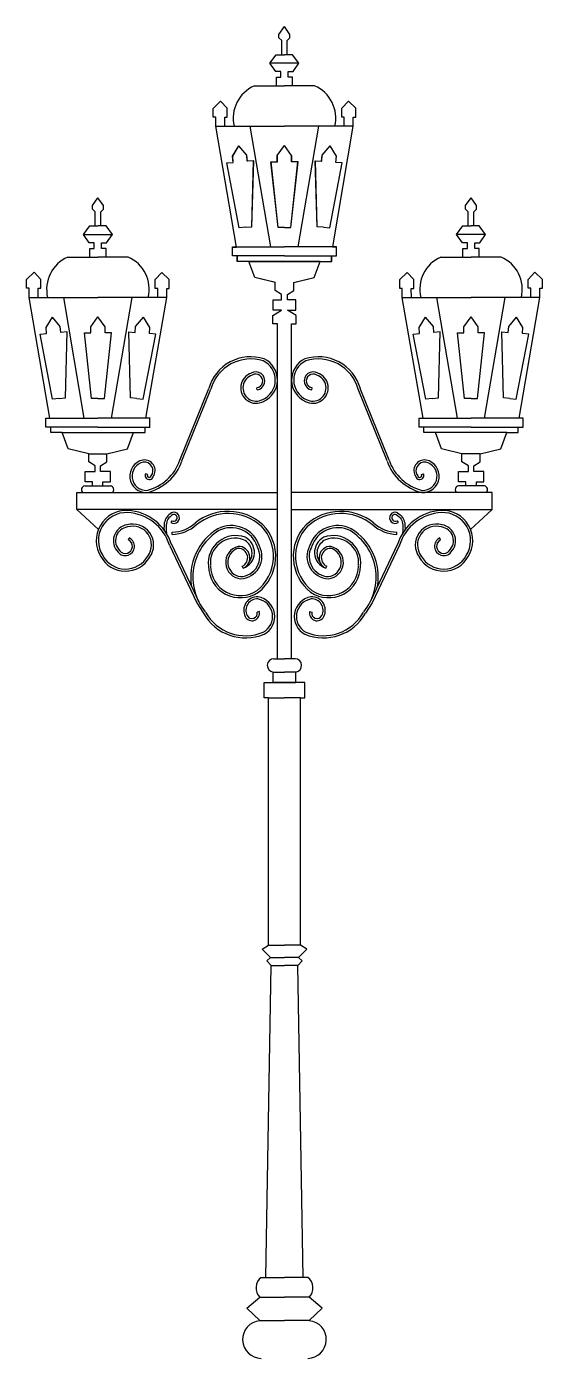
# Model space of a CAD drawing. Header units: millimetres. Extents: x 1931 to 30327, y -2374 to 17555.
# Drawn here: x 18249 to 19451, y 14453 to 17555 of the extents above; entities that cross this region are included whole.
import ezdxf

# ---------------------------------------------------------------- set-up
doc = ezdxf.new("R2010")
doc.units = ezdxf.units.MM

msp = doc.modelspace()

# ---------------------------------------------------------------- linework, layer by layer
at = {"color": 4, "linetype": 'ByBlock', "lineweight": -2}
for p, q in [((18837, 17537.2), (18849.8, 17555.2)), ((18837, 17529), (18837, 17537.2)), ((18843.4, 17523.1), (18837, 17529)), ((18862.7, 17537.2), (18849.8, 17555.2)), ((18856.2, 17523.1), (18862.7, 17529.1)), ((18862.7, 17529.1), (18862.7, 17537.2)), ((18843.5, 17509.5), (18843.4, 17523.1)), ((18843.5, 17489.8), (18843.5, 17509.5)), ((18856.2, 17509.5), (18856.2, 17523.1)), ((18856.2, 17489.8), (18856.2, 17509.5)), ((18816, 17469.8), (18830.8, 17489.8)), ((18829.7, 17450.9), (18816, 17469.8)), ((18883.7, 17469.8), (18816, 17469.8)), ((18830.8, 17489.8), (18849.7, 17489.8)), ((18868.9, 17489.8), (18849.9, 17489.8)), ((18883.7, 17469.8), (18868.9, 17489.8)), ((18870, 17450.9), (18883.7, 17469.8)), ((18841.3, 17450.9), (18829.7, 17450.9)), ((18831, 17417.4), (18831, 17437.1)), ((18831, 17437.1), (18841.4, 17437.1)), ((18841.4, 17437.1), (18841.3, 17450.9)), ((18858.4, 17437.1), (18858.4, 17450.9)), ((18858.4, 17450.9), (18870, 17450.9)), ((18868.7, 17437.1), (18858.4, 17437.1)), ((18868.7, 17417.4), (18868.7, 17437.1)), ((18779.7, 17417.3), (18849.8, 17417.4)), ((18920, 17417.4), (18849.9, 17417.4)), ((18701.1, 17381.7), (18683.8, 17364.8)), ((18716.6, 17364.9), (18701.1, 17381.7)), ((18983.2, 17365), (18998.7, 17381.8)), ((18998.7, 17381.8), (19016, 17365)), ((18683.8, 17344.4), (18683.8, 17364.8)), ((18689.7, 17344.4), (18683.8, 17344.4)), ((18689.7, 17323), (18689.7, 17344.4)), ((18710.7, 17323), (18710.7, 17344.4)), ((18710.7, 17344.4), (18716.6, 17344.4)), ((18716.6, 17344.4), (18716.6, 17364.9)), ((18983.2, 17344.6), (18983.2, 17365)), ((18989.1, 17344.6), (18983.2, 17344.6)), ((18989.1, 17323.1), (18989.1, 17344.6)), ((19010.1, 17323.1), (19010.1, 17344.6)), ((19010.1, 17344.6), (19016, 17344.6)), ((19016, 17344.6), (19016, 17365)), ((18689.7, 17323), (18849.9, 17323.1)), ((18738, 17041.7), (18689.7, 17323)), ((18818, 17041.9), (18770, 17323.1)), ((19010.1, 17323.1), (18849.9, 17323.1)), ((18881.6, 17041.9), (18929.6, 17323.1)), ((18962.2, 17041.9), (19010.1, 17323.1)), ((18728.9, 17253.3), (18743.6, 17277.6)), ((18730.1, 17239), (18728.9, 17253.3)), ((18729.2, 17253.3), (18743.9, 17277.6)), ((18730.3, 17239), (18729.2, 17253.3)), ((18762.1, 17256), (18743.6, 17277.6)), ((18762.3, 17256), (18743.9, 17277.6)), ((18763.2, 17241.7), (18762.1, 17256)), ((18763.5, 17241.7), (18762.3, 17256)), ((18833.2, 17254.9), (18849.8, 17277.9)), ((18833.2, 17240.6), (18833.2, 17254.9)), ((18833.4, 17240.6), (18833.4, 17254.9)), ((18866.4, 17254.9), (18849.8, 17277.9)), ((18866.4, 17240.6), (18866.4, 17254.9)), ((18866.7, 17240.6), (18866.7, 17254.9)), ((18936.4, 17241.7), (18937.5, 17256)), ((18936.6, 17241.7), (18937.8, 17256)), ((18937.5, 17256), (18956, 17277.6)), ((18937.8, 17256), (18956.2, 17277.6)), ((18970.7, 17253.3), (18956, 17277.6)), ((18970.9, 17253.3), (18956.2, 17277.6)), ((18969.5, 17239), (18970.7, 17253.3)), ((18969.8, 17239), (18970.9, 17253.3)), ((18715.4, 17237.8), (18730.1, 17239)), ((18744.2, 17086.7), (18715.4, 17237.8)), ((18715.6, 17237.8), (18730.3, 17239)), ((18744.5, 17086.7), (18715.6, 17237.8)), ((18778, 17242.9), (18763.2, 17241.7)), ((18778.2, 17242.9), (18763.5, 17241.7)), ((18773.9, 17089.1), (18778, 17242.9)), ((18774.1, 17089.1), (18778.2, 17242.9)), ((18834.9, 17087.6), (18818.4, 17240.6)), ((18818.4, 17240.6), (18833.2, 17240.6)), ((18835.2, 17087.6), (18818.6, 17240.6)), ((18818.6, 17240.6), (18833.4, 17240.6)), ((18864.7, 17087.6), (18881.2, 17240.6)), ((18864.9, 17087.6), (18881.5, 17240.6)), ((18881.2, 17240.6), (18866.4, 17240.6)), ((18881.5, 17240.6), (18866.7, 17240.6)), ((18925.7, 17089.1), (18921.6, 17242.9)), ((18921.6, 17242.9), (18936.4, 17241.7)), ((18926, 17089.1), (18921.9, 17242.9)), ((18921.9, 17242.9), (18936.6, 17241.7)), ((18955.4, 17086.7), (18984.3, 17237.8)), ((18955.6, 17086.7), (18984.5, 17237.8)), ((18984.3, 17237.8), (18969.5, 17239)), ((18984.5, 17237.8), (18969.8, 17239)), ((18402.6, 17138.2), (18415.4, 17156.2)), ((18428.2, 17138.2), (18415.4, 17156.2)), ((19271.6, 17138.2), (19284.4, 17156.2)), ((19297.3, 17138.2), (19284.4, 17156.2)), ((18402.6, 17130.1), (18402.6, 17138.2)), ((18409, 17124.1), (18402.6, 17130.1)), ((18421.8, 17124.1), (18428.2, 17130.1)), ((18428.2, 17130.1), (18428.2, 17138.2)), ((19271.6, 17130.1), (19271.6, 17138.2)), ((19278.1, 17124.1), (19271.6, 17130.1)), ((19290.8, 17124.1), (19297.3, 17130.1)), ((19297.3, 17130.1), (19297.3, 17138.2)), ((18409, 17110.5), (18409, 17124.1)), ((18409, 17090.8), (18409, 17110.5)), ((18421.7, 17090.8), (18421.8, 17110.5)), ((18421.8, 17110.5), (18421.8, 17124.1)), ((19278.1, 17110.5), (19278.1, 17124.1)), ((19278.1, 17090.8), (19278.1, 17110.5)), ((19290.8, 17110.5), (19290.8, 17124.1)), ((19290.8, 17090.8), (19290.8, 17110.5)), ((18381.5, 17070.8), (18396.4, 17090.8)), ((18395.2, 17051.9), (18381.5, 17070.8)), ((18381.5, 17070.8), (18449.2, 17070.8)), ((18396.4, 17090.8), (18415.3, 17090.8)), ((18434.4, 17090.8), (18415.5, 17090.8)), ((18449.2, 17070.8), (18434.4, 17090.8)), ((18435.5, 17051.9), (18449.2, 17070.8)), ((18759, 17087.9), (18744.2, 17086.7)), ((18759.3, 17087.9), (18744.5, 17086.7)), ((18759, 17087.9), (18773.9, 17089.1)), ((18759.3, 17087.9), (18774.1, 17089.1)), ((18849.8, 17087.6), (18834.9, 17087.6)), ((18850, 17087.6), (18835.2, 17087.6)), ((18849.8, 17087.6), (18864.7, 17087.6)), ((18850, 17087.6), (18864.9, 17087.6)), ((18940.6, 17087.9), (18925.7, 17089.1)), ((18940.8, 17087.9), (18926, 17089.1)), ((18940.6, 17087.9), (18955.4, 17086.7)), ((18940.8, 17087.9), (18955.6, 17086.7)), ((19250.6, 17070.8), (19265.4, 17090.8)), ((19264.4, 17051.9), (19250.6, 17070.8)), ((19318.3, 17070.8), (19250.7, 17070.8)), ((19265.4, 17090.8), (19284.4, 17090.8)), ((19303.5, 17090.8), (19284.6, 17090.8)), ((19318.3, 17070.8), (19303.5, 17090.8)), ((19304.6, 17051.9), (19318.3, 17070.8)), ((18406.8, 17051.9), (18395.2, 17051.9)), ((18396.5, 17018.4), (18396.5, 17038.2)), ((18396.5, 17038.2), (18406.8, 17038.2)), ((18406.8, 17038.2), (18406.8, 17051.9)), ((18423.9, 17038.1), (18423.9, 17051.9)), ((18423.9, 17051.9), (18435.5, 17051.9)), ((18434.2, 17038.1), (18423.9, 17038.1)), ((18434.2, 17018.4), (18434.2, 17038.1)), ((18728.5, 17041.9), (18849.8, 17041.9)), ((18728.7, 17021.2), (18728.7, 17041.9)), ((18728.7, 17041.9), (18850, 17041.9)), ((18729.1, 17021.1), (18729, 17041.7)), ((18729, 17041.7), (18738, 17041.7)), ((18971.1, 17041.9), (18849.8, 17041.9)), ((18971.3, 17041.9), (18850, 17041.9)), ((18970.8, 17041.7), (18961.9, 17041.7)), ((18970.8, 17021.1), (18970.8, 17041.7)), ((18971.1, 17021.2), (18971.1, 17041.9)), ((19276, 17051.9), (19264.4, 17051.9)), ((19265.7, 17018.4), (19265.6, 17038.1)), ((19265.6, 17038.1), (19276, 17038.1)), ((19276, 17038.1), (19276, 17051.9)), ((19293, 17038.2), (19293, 17051.9)), ((19293, 17051.9), (19304.6, 17051.9)), ((19303.4, 17038.2), (19293, 17038.2)), ((19303.4, 17018.4), (19303.4, 17038.2)), ((18345.2, 17018.4), (18415.3, 17018.4)), ((18485.5, 17018.3), (18415.4, 17018.4)), ((18849.8, 17021.2), (18728.5, 17021.2)), ((18850, 17021.2), (18728.7, 17021.2)), ((18740.2, 17021.1), (18729.1, 17021.1)), ((18739.9, 17008.4), (18739.9, 17021.2)), ((18766.7, 17008.4), (18739.9, 17008.4)), ((18740.3, 17008.3), (18740.2, 17021.1)), ((18767.1, 17008.3), (18740.3, 17008.3)), ((18780.5, 16970.9), (18766.7, 17008.4)), ((18766.7, 17008.4), (18850, 17008.4)), ((18849.8, 17008.4), (18767.1, 17008.3)), ((18780.9, 16970.9), (18767.1, 17008.3)), ((18849.8, 17021.2), (18971.1, 17021.2)), ((18933.1, 17008.4), (18849.8, 17008.4)), ((18850, 17021.2), (18971.3, 17021.2)), ((18850, 17008.4), (18932.8, 17008.3)), ((18919, 16970.9), (18932.8, 17008.3)), ((18919.3, 16970.9), (18933.1, 17008.4)), ((18932.8, 17008.3), (18959.6, 17008.3)), ((18933.1, 17008.4), (18959.9, 17008.4)), ((18959.6, 17008.3), (18959.6, 17021.1)), ((18959.6, 17021.1), (18970.8, 17021.1)), ((18959.9, 17008.4), (18959.9, 17021.2)), ((19214.4, 17018.3), (19284.5, 17018.4)), ((19354.7, 17018.4), (19284.6, 17018.4)), ((18266.5, 16982.9), (18249.2, 16966)), ((18282, 16966), (18266.5, 16982.9)), ((18548.7, 16965.9), (18564.1, 16982.7)), ((18564.1, 16982.7), (18581.4, 16965.9)), ((18828.4, 16958.8), (18780.5, 16970.9)), ((18828.8, 16958.8), (18780.9, 16970.9)), ((18871.1, 16958.8), (18919, 16970.9)), ((18871.4, 16958.8), (18919.3, 16970.9)), ((19135.7, 16982.7), (19118.4, 16965.9)), ((19151.2, 16965.9), (19135.7, 16982.7)), ((19417.9, 16966), (19433.4, 16982.9)), ((19433.4, 16982.9), (19450.6, 16966)), ((18249.2, 16945.6), (18249.2, 16966)), ((18255.1, 16945.6), (18249.2, 16945.6)), ((18255.1, 16924.2), (18255.1, 16945.6)), ((18276.1, 16924.2), (18276.1, 16945.6)), ((18276.1, 16945.6), (18282, 16945.6)), ((18282, 16945.6), (18282, 16966)), ((18548.6, 16945.4), (18548.7, 16965.9)), ((18554.5, 16945.4), (18548.6, 16945.4)), ((18554.5, 16924), (18554.5, 16945.4)), ((18575.5, 16924), (18575.5, 16945.4)), ((18575.5, 16945.4), (18581.4, 16945.4)), ((18581.4, 16945.4), (18581.4, 16965.9)), ((18828.4, 16940.7), (18828.4, 16958.8)), ((18843.3, 16931.3), (18828.4, 16940.7)), ((18856.6, 16931.3), (18871.4, 16940.7)), ((18871.4, 16940.7), (18871.4, 16958.8)), ((19118.5, 16945.4), (19118.4, 16965.9)), ((19124.3, 16945.4), (19118.5, 16945.4)), ((19124.3, 16924), (19124.3, 16945.4)), ((19145.4, 16924), (19145.3, 16945.4)), ((19145.3, 16945.4), (19151.2, 16945.4)), ((19151.2, 16945.4), (19151.2, 16965.9)), ((19417.9, 16945.6), (19417.9, 16966)), ((19423.8, 16945.6), (19417.9, 16945.6)), ((19423.8, 16924.2), (19423.8, 16945.6)), ((19444.8, 16924.2), (19444.8, 16945.6)), ((19444.8, 16945.6), (19450.6, 16945.6)), ((19450.6, 16945.6), (19450.6, 16966)), ((18303, 16642.9), (18255.1, 16924.2)), ((18255.1, 16924.2), (18415.3, 16924.2)), ((18383.6, 16642.9), (18335.6, 16924.2)), ((18575.5, 16924), (18415.3, 16924.2)), ((18447.2, 16642.9), (18495.2, 16924.2)), ((18527.2, 16642.8), (18575.5, 16924)), ((18823.4, 16894.8), (18823.4, 16918.4)), ((18823.4, 16918.4), (18843.3, 16918.4)), ((18843.3, 16918.4), (18843.3, 16931.3)), ((18856.6, 16918.4), (18856.6, 16931.3)), ((18876.4, 16918.4), (18856.6, 16918.4)), ((18876.4, 16894.8), (18876.4, 16918.4)), ((19124.3, 16924), (19284.6, 16924.2)), ((19172.6, 16642.8), (19124.3, 16924)), ((19252.6, 16642.9), (19204.7, 16924.2)), ((19444.8, 16924.2), (19284.6, 16924.2)), ((19316.2, 16642.9), (19364.2, 16924.2)), ((19396.8, 16642.9), (19444.8, 16924.2)), ((18294.5, 16854.3), (18309.3, 16878.6)), ((18327.7, 16857), (18309.3, 16878.6)), ((18398.8, 16856), (18415.4, 16879)), ((18432, 16856), (18415.4, 16879)), ((18503.1, 16857), (18521.6, 16878.6)), ((18536.3, 16854.3), (18521.6, 16878.6)), ((18822.9, 16882.1), (18843.3, 16894.8)), ((18822.9, 16862.9), (18822.9, 16882.1)), ((18843.3, 16894.8), (18823.4, 16894.8)), ((18877, 16882.1), (18856.6, 16894.8)), ((18856.6, 16894.8), (18876.4, 16894.8)), ((18877, 16862.9), (18877, 16882.1)), ((19163.6, 16854.3), (19178.3, 16878.6)), ((19196.7, 16857), (19178.3, 16878.6)), ((19267.8, 16856), (19284.4, 16879)), ((19301.1, 16856), (19284.4, 16879)), ((19372.2, 16857), (19390.6, 16878.6)), ((19405.3, 16854.3), (19390.6, 16878.6)), ((18295.7, 16840.1), (18294.5, 16854.3)), ((18328.8, 16842.7), (18327.7, 16857)), ((18398.8, 16841.6), (18398.8, 16856)), ((18432, 16841.6), (18432, 16856)), ((18502, 16842.7), (18503.1, 16857)), ((18535.1, 16840.1), (18536.3, 16854.3)), ((18833.4, 16862.9), (18822.9, 16862.9)), ((18833.4, 16082.7), (18833.4, 16862.9)), ((18866.4, 16082.7), (18866.4, 16862.9)), ((18866.4, 16862.9), (18877, 16862.9)), ((19164.7, 16840.1), (19163.6, 16854.3)), ((19197.9, 16842.7), (19196.7, 16857)), ((19267.8, 16841.6), (19267.8, 16856)), ((19301.1, 16841.6), (19301.1, 16856)), ((19371, 16842.7), (19372.2, 16857)), ((19404.1, 16840.1), (19405.3, 16854.3)), ((18281, 16838.9), (18295.7, 16840.1)), ((18309.8, 16687.7), (18281, 16838.9)), ((18343.6, 16843.9), (18328.8, 16842.7)), ((18339.5, 16690.1), (18343.6, 16843.9)), ((18400.5, 16688.6), (18384, 16841.6)), ((18384, 16841.6), (18398.8, 16841.6)), ((18430.3, 16688.6), (18446.8, 16841.6)), ((18446.8, 16841.6), (18432, 16841.6)), ((18491.3, 16690.1), (18487.2, 16843.9)), ((18487.2, 16843.9), (18502, 16842.7)), ((18521, 16687.7), (18549.9, 16838.9)), ((18549.9, 16838.9), (18535.1, 16840.1)), ((19150, 16838.9), (19164.7, 16840.1)), ((19178.8, 16687.7), (19150, 16838.9)), ((19212.6, 16843.9), (19197.9, 16842.7)), ((19208.5, 16690.1), (19212.6, 16843.9)), ((19269.6, 16688.6), (19253, 16841.6)), ((19253, 16841.6), (19267.8, 16841.6)), ((19299.3, 16688.6), (19315.9, 16841.6)), ((19315.9, 16841.6), (19301.1, 16841.6)), ((19360.4, 16690.1), (19356.3, 16843.9)), ((19356.3, 16843.9), (19371, 16842.7)), ((19390, 16687.7), (19418.9, 16838.9)), ((19418.9, 16838.9), (19404.1, 16840.1)), ((18606.4, 16545.2), (18673.4, 16712.3)), ((18611.1, 16543.3), (18678.1, 16710.4)), ((18786.1, 16709.1), (18785.4, 16714.1)), ((18913.7, 16709.1), (18914.4, 16714.1)), ((19088.8, 16543.3), (19021.8, 16710.4)), ((19093.4, 16545.2), (19026.4, 16712.3)), ((18324.6, 16688.9), (18309.8, 16687.7)), ((18324.6, 16688.9), (18339.5, 16690.1)), ((18415.4, 16688.6), (18400.5, 16688.6)), ((18415.4, 16688.6), (18430.3, 16688.6)), ((18506.2, 16688.9), (18491.3, 16690.1)), ((18506.2, 16688.9), (18521, 16687.7)), ((19193.7, 16688.9), (19178.8, 16687.7)), ((19193.7, 16688.9), (19208.5, 16690.1)), ((19284.4, 16688.6), (19269.6, 16688.6)), ((19284.4, 16688.6), (19299.3, 16688.6)), ((19375.2, 16688.9), (19360.4, 16690.1)), ((19375.2, 16688.9), (19390, 16687.7)), ((18294.1, 16622.2), (18294.1, 16642.9)), ((18294.1, 16642.9), (18415.4, 16642.9)), ((18536.7, 16642.9), (18415.4, 16642.9)), ((18536.2, 16642.8), (18527.2, 16642.8)), ((18536.1, 16622.1), (18536.2, 16642.8)), ((19163.1, 16642.9), (19284.4, 16642.9)), ((19163.7, 16622.1), (19163.7, 16642.8)), ((19163.7, 16642.8), (19172.6, 16642.8)), ((19405.7, 16642.9), (19284.4, 16642.9)), ((19405.7, 16622.2), (19405.7, 16642.9)), ((18415.4, 16622.2), (18294.1, 16622.2)), ((18305.3, 16609.4), (18305.3, 16622.2)), ((18332.1, 16609.4), (18305.3, 16609.4)), ((18345.9, 16571.9), (18332.1, 16609.4)), ((18332.1, 16609.4), (18415.4, 16609.4)), ((18415.4, 16622.2), (18536.7, 16622.2)), ((18415.4, 16609.4), (18498.2, 16609.3)), ((18484.3, 16571.9), (18498.2, 16609.3)), ((18498.2, 16609.3), (18525, 16609.3)), ((18525, 16609.3), (18525, 16622.1)), ((18525, 16622.1), (18536.1, 16622.1)), ((19284.4, 16622.2), (19163.1, 16622.2)), ((19174.9, 16622.1), (19163.7, 16622.1)), ((19174.9, 16609.3), (19174.9, 16622.1)), ((19201.7, 16609.3), (19174.9, 16609.3)), ((19284.4, 16609.4), (19201.7, 16609.3)), ((19215.5, 16571.9), (19201.7, 16609.3)), ((19284.4, 16622.2), (19405.7, 16622.2)), ((19367.8, 16609.4), (19284.4, 16609.4)), ((19354, 16571.9), (19367.8, 16609.4)), ((19367.8, 16609.4), (19394.6, 16609.4)), ((19394.6, 16609.4), (19394.6, 16622.2)), ((18393.8, 16559.8), (18345.9, 16571.9)), ((18436.4, 16559.8), (18484.3, 16571.9)), ((19263.4, 16559.8), (19215.5, 16571.9)), ((19306.1, 16559.8), (19354, 16571.9)), ((18393.8, 16541.7), (18393.8, 16559.8)), ((18393.8, 16559.8), (18436.4, 16559.8)), ((18408.6, 16532.3), (18393.8, 16541.7)), ((18421.5, 16532.3), (18436.4, 16541.7)), ((18436.4, 16541.7), (18436.4, 16559.8)), ((19263.4, 16541.7), (19263.4, 16559.8)), ((19306.1, 16559.8), (19263.4, 16559.8)), ((19278.3, 16532.3), (19263.4, 16541.7)), ((19291.2, 16532.3), (19306.1, 16541.7)), ((19306.1, 16541.7), (19306.1, 16559.8)), ((18385.8, 16494.5), (18385.8, 16518.9)), ((18385.8, 16518.9), (18408.6, 16518.9)), ((18408.6, 16518.9), (18408.6, 16532.3)), ((18421.5, 16518.9), (18421.5, 16532.3)), ((18444.4, 16518.9), (18421.5, 16518.9)), ((18444.3, 16494.5), (18444.4, 16518.9)), ((18530.5, 16511.5), (18525.9, 16513.3)), ((19169.3, 16511.5), (19174, 16513.3)), ((19255.5, 16494.5), (19255.5, 16518.9)), ((19255.5, 16518.9), (19278.3, 16518.9)), ((19278.3, 16518.9), (19278.3, 16532.3)), ((19291.2, 16518.9), (19291.2, 16532.3)), ((19314.1, 16518.9), (19291.2, 16518.9)), ((19314.1, 16494.5), (19314.1, 16518.9)), ((18384.4, 16485.3), (18444.7, 16485.3)), ((18403, 16494.5), (18385.8, 16494.5)), ((18403, 16485.3), (18403, 16494.5)), ((18427.1, 16485.3), (18427.1, 16494.5)), ((18427.1, 16494.5), (18444.3, 16494.5)), ((19315.4, 16485.3), (19255.2, 16485.3)), ((19272.7, 16494.5), (19255.5, 16494.5)), ((19272.7, 16485.3), (19272.7, 16494.5)), ((19296.9, 16485.3), (19296.9, 16494.5)), ((19296.9, 16494.5), (19314.1, 16494.5)), ((18366.3, 16430.3), (18366.3, 16469.9)), ((18366.3, 16469.9), (18833.4, 16469.9)), ((19333.6, 16469.9), (18866.4, 16469.9)), ((19333.6, 16430.3), (19333.6, 16469.9)), ((18833.4, 16430.3), (18366.3, 16430.3)), ((18366.3, 16430.3), (18416.4, 16383.9)), ((18866.4, 16430.3), (19333.6, 16430.3)), ((19333.6, 16430.3), (19283.4, 16383.9)), ((18587.7, 16404.1), (18585, 16399.9)), ((19112.2, 16404.1), (19114.9, 16399.9)), ((18486.2, 16359.4), (18488.3, 16363.9)), ((18586.4, 16349.5), (18650.3, 16215)), ((18588.4, 16372.4), (18588.3, 16377.4)), ((19113.5, 16349.5), (19049.6, 16215)), ((19111.5, 16372.4), (19111.6, 16377.4)), ((19213.7, 16359.4), (19211.5, 16363.9)), ((18581.9, 16347.4), (18645.8, 16212.9)), ((19118, 16347.4), (19054.1, 16212.9)), ((18753.9, 16293.6), (18751.6, 16298)), ((18945.9, 16293.6), (18948.2, 16298)), ((18645.8, 16212.9), (18661.4, 16188.9)), ((19054.1, 16212.9), (19038.5, 16188.9)), ((18791.3, 16192.5), (18786.4, 16191.4)), ((18908.5, 16192.5), (18913.4, 16191.4)), ((18825.4, 16082.7), (18849.9, 16082.7)), ((18874.4, 16082.7), (18849.9, 16082.7)), ((18823.8, 16027.4), (18823.8, 16051.6)), ((18823.8, 16051.6), (18849.9, 16051.6)), ((18876, 16051.6), (18849.9, 16051.6)), ((18876, 16027.4), (18876, 16051.6)), ((18802.2, 16006.3), (18802.2, 16027.4)), ((18802.2, 16027.4), (18849.9, 16027.4)), ((18849.9, 16027.4), (18823.8, 16027.4)), ((18897.6, 16027.4), (18849.9, 16027.4)), ((18849.9, 16027.4), (18876, 16027.4)), ((18897.6, 16006.3), (18897.6, 16027.4)), ((18802.2, 15991.6), (18802.2, 16006.3)), ((18812.9, 15991.6), (18802.2, 15991.6)), ((18812.9, 15415.4), (18812.9, 15991.6)), ((18812.9, 15991.6), (18849.9, 15991.6)), ((18887, 15991.6), (18849.9, 15991.6)), ((18887, 15415.4), (18887, 15991.6)), ((18887, 15991.6), (18897.6, 15991.6)), ((18897.6, 15991.6), (18897.6, 16006.3)), ((18798, 15405.7), (18812.9, 15415.4)), ((18817.5, 15386.8), (18798, 15405.7)), ((18812.9, 15415.4), (18849.9, 15415.4)), ((18887, 15415.4), (18849.9, 15415.4)), ((18882.4, 15386.8), (18901.8, 15405.7)), ((18901.8, 15405.7), (18887, 15415.4)), ((18806.4, 14641.5), (18819, 15368.3)), ((18808.8, 15378.6), (18817.5, 15386.8)), ((18819, 15368.3), (18808.8, 15378.6)), ((18817.5, 15386.8), (18849.9, 15386.8)), ((18819, 15368.3), (18849.9, 15368.3)), ((18882.4, 15386.8), (18849.9, 15386.8)), ((18880.8, 15368.3), (18849.9, 15368.3)), ((18880.8, 15368.3), (18891.1, 15378.6)), ((18893.4, 14641.5), (18880.8, 15368.3)), ((18891.1, 15378.6), (18882.4, 15386.8)), ((18795.9, 14641.5), (18849.9, 14641.5)), ((18903.9, 14641.5), (18849.9, 14641.5)), ((18762.3, 14570.1), (18792.2, 14595.6)), ((18792.2, 14595.6), (18849.9, 14595.6)), ((18907.7, 14595.6), (18849.9, 14595.6)), ((18937.6, 14570.1), (18907.7, 14595.6)), ((18792.2, 14540.7), (18762.3, 14570.1)), ((18907.7, 14540.7), (18937.6, 14570.1)), ((18792.2, 14540.7), (18849.9, 14540.7)), ((18907.7, 14540.7), (18849.9, 14540.7))]:
    msp.add_line(p, q, dxfattribs=at)
for centre, radius, start, end in [((18812.5, 17342), 82.1, 113.5299, 193.3554), ((18887.3, 17342), 82.1, 346.7051, 66.5306), ((18377.9, 16943), 82.1, 113.4694, 193.2949), ((18452.7, 16943), 82.1, 346.6446, 66.4701), ((19247.2, 16943), 82.1, 113.5299, 193.3554), ((19321.9, 16943), 82.1, 346.7051, 66.5306), ((18771.2, 16684.3), 101.7, 72.0223, 164.2876), ((18928.7, 16684.3), 101.7, 15.7124, 107.9777), ((18771.3, 16684.2), 96.8, 72.4775, 164.2991), ((18778.8, 16731.9), 49.7, 294.1424, 64.151), ((18778.8, 16731.9), 54.7, 294.1424, 64.151), ((18921.1, 16731.9), 54.7, 115.849, 245.8576), ((18921.1, 16731.9), 49.7, 115.849, 245.8576), ((18928.6, 16684.2), 96.8, 15.7009, 107.5225), ((18784.1, 16713.8), 36.1, 107.4881, 298.8213), ((18784.1, 16713.8), 31.1, 107.4881, 298.8213), ((18783.2, 16729.9), 20.9, 277.9565, 122.0477), ((18783.2, 16729.9), 15.9, 277.9565, 122.0477), ((18916.6, 16729.9), 20.9, 57.9523, 262.0435), ((18915.7, 16713.8), 36.1, 241.1787, 72.5119), ((18916.6, 16729.9), 15.9, 57.9523, 262.0435), ((18915.7, 16713.8), 31.1, 241.1787, 72.5119), ((18527.8, 16508.1), 38.2, 101.2947, 272.9663), ((18527.8, 16508.1), 33.2, 101.2947, 272.9663), ((18523.7, 16521), 24.8, 325.9401, 97.9695), ((18523.6, 16520.8), 20, 322.3216, 97.5252), ((18502.4, 16581.7), 110.2, 284.2238, 340.6338), ((18502.7, 16581.5), 114.9, 283.6192, 340.5714), ((19197.1, 16581.5), 114.9, 199.4286, 256.3808), ((19197.4, 16581.7), 110.2, 199.3662, 255.7762), ((19176.1, 16521), 24.8, 82.0305, 214.0599), ((19176.2, 16520.8), 20, 82.4748, 217.6784), ((19172.1, 16508.1), 38.2, 267.0337, 78.7053), ((19172.1, 16508.1), 33.2, 267.0337, 78.7053), ((18534.9, 16509.8), 9.69, 159.246, 343.9164), ((18534.9, 16509.8), 4.69, 159.246, 343.9164), ((19164.9, 16509.8), 9.69, 196.0836, 20.754), ((19164.9, 16509.8), 4.69, 196.0836, 20.754), ((18385.7, 16476.6), 8.74, 98.445, 230.6948), ((18443.4, 16476.6), 8.74, 309.3052, 81.555), ((19256.5, 16476.6), 8.74, 98.445, 230.6948), ((19314.2, 16476.6), 8.74, 309.3052, 81.555), ((18481.5, 16358), 70.1, 87.4783, 212.1437), ((18481.5, 16358), 65.1, 87.4783, 212.1437), ((18478.8, 16315.2), 108, 17.352, 87.0366), ((18478.8, 16315.2), 113, 17.352, 87.0366), ((18592.1, 16410.8), 13, 236.6512, 113.589), ((18592.1, 16410.8), 8.01, 236.6512, 113.589), ((18718.5, 16304.2), 121.7, 48.0932, 129.1301), ((18718.5, 16304.2), 116.7, 48.0932, 129.1301), ((18981.4, 16304.2), 121.7, 50.8699, 131.9068), ((18981.4, 16304.2), 116.7, 50.8699, 131.9068), ((19107.7, 16410.8), 13, 66.411, 303.3488), ((19107.7, 16410.8), 8.01, 66.411, 303.3488), ((19221, 16315.2), 113, 92.9634, 162.648), ((19221, 16315.2), 108, 92.9634, 162.648), ((19218.3, 16358), 70.1, 327.8563, 92.5217), ((19218.3, 16358), 65.1, 327.8563, 92.5217), ((18488.9, 16357.4), 37.6, 98.5461, 225.4148), ((18488.9, 16357.4), 32.6, 98.5461, 225.4148), ((18496.5, 16347.8), 48.6, 323.6359, 106.595), ((18496.5, 16347.8), 43.6, 323.6359, 106.595), ((18586.2, 16460.2), 82.8, 271.4409, 312.0332), ((18586.2, 16460.2), 87.8, 271.4409, 312.0332), ((18763.8, 16272.7), 132.3, 121.4973, 189.5526), ((18763.8, 16272.7), 127.3, 121.4973, 219.2937), ((18725.7, 16323.8), 69.1, 17.8961, 116.7067), ((18725.7, 16323.8), 64.1, 17.8961, 116.7067), ((18723.1, 16321.1), 101.4, 308.3722, 43.8687), ((18723.1, 16321.1), 106.4, 308.3722, 43.8687), ((18976.8, 16321.1), 106.4, 136.1313, 231.6278), ((18976.8, 16321.1), 101.4, 136.1313, 231.6278), ((18974.1, 16323.8), 69.1, 63.2933, 162.1039), ((18974.1, 16323.8), 64.1, 63.2933, 162.1039), ((18936.1, 16272.7), 127.3, 320.7063, 58.5027), ((18936.1, 16272.7), 132.3, 350.4474, 58.5027), ((19113.7, 16460.2), 87.8, 227.9668, 268.5591), ((19113.7, 16460.2), 82.8, 227.9668, 268.5591), ((19203.3, 16347.8), 48.6, 73.405, 216.3641), ((19203.3, 16347.8), 43.6, 73.405, 216.3641), ((19210.9, 16357.4), 32.6, 314.5852, 81.4539), ((19210.9, 16357.4), 37.6, 314.5852, 81.4539), ((18479, 16344.5), 21.6, 218.6786, 64.335), ((18479, 16344.5), 16.6, 218.6786, 64.335), ((18736.3, 16305.7), 63.9, 69.8321, 186.4276), ((18734.5, 16306.3), 57.2, 69.5194, 186.7986), ((18740.4, 16330.6), 39.4, 290.0639, 63.0669), ((18739.2, 16328.2), 35.2, 321.6522, 64.1311), ((18959.4, 16330.6), 39.4, 116.9331, 249.9361), ((18960.7, 16328.2), 35.2, 115.8689, 218.3478), ((18963.6, 16305.7), 63.9, 353.5724, 110.1679), ((18965.3, 16306.3), 57.2, 353.2014, 110.4806), ((19220.9, 16344.5), 21.6, 115.665, 321.3214), ((19220.9, 16344.5), 16.6, 115.665, 321.3214), ((18479.4, 16351.8), 65.2, 208.2233, 330.2654), ((18479.4, 16351.8), 60.2, 208.2233, 330.2654), ((18751.2, 16307.1), 38.4, 103.9126, 264.7437), ((18751.4, 16307.4), 33.7, 105.6354, 264.5682), ((18742.6, 16317.7), 26.7, 295.1751, 91.4341), ((18742.3, 16317.9), 21.9, 295.1472, 89.8751), ((18745.4, 16320.9), 47.1, 272.4648, 27.5977), ((18745.4, 16320.9), 52.1, 272.4648, 27.5977), ((18954.4, 16320.9), 52.1, 152.4023, 267.5352), ((18954.4, 16320.9), 47.1, 152.4023, 267.5352), ((18957.3, 16317.7), 26.7, 88.5659, 244.8249), ((18957.6, 16317.9), 21.9, 90.1249, 244.8528), ((18948.4, 16307.4), 33.7, 275.4318, 74.3646), ((18948.7, 16307.1), 38.4, 275.2563, 76.0874), ((19220.4, 16351.8), 65.2, 209.7346, 331.7767), ((19220.4, 16351.8), 60.2, 209.7346, 331.7767), ((18747.2, 16299.2), 74.4, 180.478, 304.2737), ((18747.2, 16299.2), 69.4, 180.478, 304.2737), ((18952.7, 16299.2), 74.4, 235.7263, 359.522), ((18952.7, 16299.2), 69.4, 235.7263, 359.522), ((18786.3, 16195.5), 31.4, 85.9133, 207.6814), ((18780.8, 16181), 46.4, 297.8021, 80.4364), ((18919.1, 16181), 46.4, 99.5636, 242.1979), ((18913.6, 16195.5), 31.4, 332.3186, 94.0867), ((18786.3, 16195.5), 26.4, 85.9133, 207.6814), ((18780.8, 16181), 41.4, 297.8021, 80.4364), ((18919.1, 16181), 41.4, 99.5636, 242.1979), ((18913.6, 16195.5), 26.4, 332.3186, 94.0867), ((18759, 16242.5), 111.3, 208.7663, 292.9572), ((18759, 16242.5), 106.3, 208.7663, 292.9572), ((18774.2, 16188.6), 17.5, 206.0497, 12.9904), ((18774.2, 16188.6), 12.5, 206.0497, 12.9904), ((18940.9, 16242.5), 111.3, 247.0428, 331.2337), ((18940.9, 16242.5), 106.3, 247.0428, 331.2337), ((18925.6, 16188.6), 17.5, 167.0096, 333.9503), ((18925.6, 16188.6), 12.5, 167.0096, 333.9503), ((18825.5, 16067.1), 15.6, 90.3797, 263.7938), ((18874.3, 16067.1), 15.6, 276.2062, 89.6203), ((18814, 14616.9), 30.5, 126.3071, 224.4087), ((18885.9, 14616.9), 30.5, 315.5913, 53.6929), ((18796.4, 14496.8), 44, 95.5224, 269.2128), ((18903.4, 14496.8), 44, 270.7872, 84.4776)]:
    msp.add_arc(centre, radius, start, end, dxfattribs=at)
for points, knots in [([(18586.9, 16422.7), (18582.6, 16419.5), (18569.9, 16409.9), (18568.8, 16394), (18569.3, 16382.8)], [0, 0, 0, 0, 0.1539878, 0.4627543, 0.4627543, 0.4627543, 0.4627543]), ([(18589.9, 16418.7), (18585, 16415), (18580.8, 16411.7), (18576, 16404.1), (18574.8, 16399.4), (18573.9, 16388.2), (18574.3, 16381.9), (18574.7, 16375.2), (18574.7, 16375), (18574.7, 16374.8)], [0, 0, 0, 0, 0.1777722, 0.1777722, 0.3555444, 0.3555444, 0.5333166, 0.5333166, 0.5387503, 0.5387503, 0.5387503, 0.5387503]), ([(19110, 16418.7), (19114.9, 16415), (19119.1, 16411.7), (19123.8, 16404.1), (19125, 16399.4), (19125.9, 16388.2), (19125.6, 16381.9), (19125.1, 16375.2), (19125.1, 16375), (19125.1, 16374.8)], [0, 0, 0, 0, 0.1777722, 0.1777722, 0.3555444, 0.3555444, 0.5333166, 0.5333166, 0.5387503, 0.5387503, 0.5387503, 0.5387503]), ([(19113, 16422.7), (19117.2, 16419.5), (19130, 16409.9), (19131, 16394), (19130.6, 16382.8)], [0, 0, 0, 0, 0.1539878, 0.4627543, 0.4627543, 0.4627543, 0.4627543])]:
    msp.add_open_spline(points, degree=3, knots=knots, dxfattribs=at)

doc.saveas('drawing.dxf')
